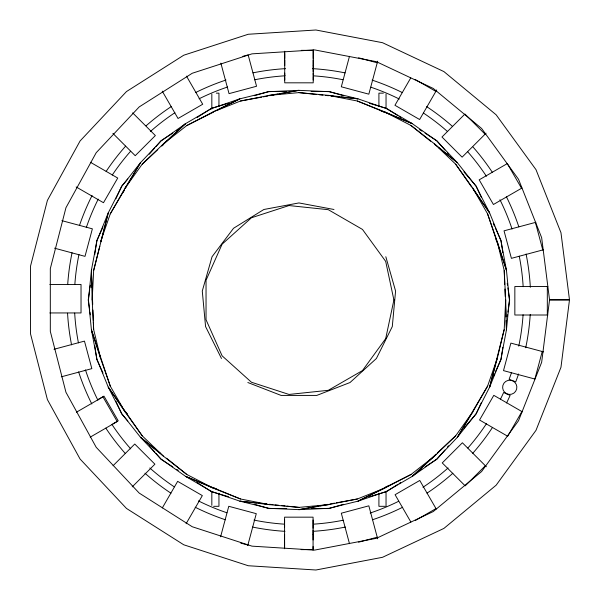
<?xml version="1.0" encoding="UTF-8"?>
<svg xmlns="http://www.w3.org/2000/svg" width="600" height="600" viewBox="0 0 600 600"><rect width="100%" height="100%" fill="white"/><g stroke="black" fill="none" stroke-linecap="round" stroke-linejoin="round"><path stroke-width="0.9" d="M284.587 548.73L284.587 541.5M284.587 539.985L284.587 519.99M284.722 77.483L284.722 82.823L313.215 82.823L313.215 76.59M284.722 75.052L284.722 73.11M284.722 65.648L284.722 53.445M313.072 530.062L313.072 549.63L301.125 549.63M313.072 528.293L313.072 519.99M313.215 75.052L313.215 73.11M313.215 71.692L313.215 65.648M313.215 65.52L313.215 60M313.215 58.485L313.215 50.347L301.267 50.347M547.32 315.007L547.32 286.515M100.552 241.748L110.288 213.847L124.995 188.22L142.2 164.19L163.538 143.745L186.81 125.535L213.045 111.93L240.502 101.01L269.505 95.347L298.935 92.61L328.358 95.347L357.36 101.01L384.825 111.93L411.06 125.535L434.332 143.745L455.67 164.19L472.868 188.22L487.582 213.847L497.317 241.748L504.21 270.487L505.688 300L504.21 329.513L497.317 358.252L487.582 386.153L472.868 411.78L455.67 435.81L434.332 456.255L411.06 474.465L384.825 488.07L357.36 498.99L328.358 504.653L298.935 507.39L269.505 504.653L240.502 498.99L213.045 488.07L186.81 474.465L163.538 456.255L142.2 435.81L124.995 411.78L110.288 386.153L100.552 358.252L93.653 329.513L92.175 300L93.653 270.487L108.233 212.91L121.875 186.21L140.49 162.712L161.1 140.933L185.587 123.637L211.5 108.547L239.873 98.843L268.98 91.672L298.935 90.352L328.89 91.672L357.998 98.843L386.37 108.547L412.275 123.637L436.763 140.933L457.373 162.712L475.995 186.21L489.638 212.91L500.88 240.705L506.445 270.165L509.408 300L506.445 329.835L500.88 359.295L489.638 387.09L475.995 413.79L457.373 437.287L436.763 459.067L412.275 476.362L386.37 491.452L357.998 501.158L328.89 508.327L298.935 509.647L268.98 508.327L239.873 501.158L211.5 491.452L185.587 476.362L161.1 459.067L140.49 437.287L121.875 413.79L108.233 387.09L96.983 359.295L91.418 329.835L88.463 300L91.418 270.165L96.983 240.705L108.233 212.91L100.942 241.695M89.692 289.8L88.23 300L89.692 310.2M89.963 287.94L90.36 285.157M94.762 254.55L96.765 240.638L102.99 227.002M502.838 347.303L501.105 359.362L495.263 372.15M507.24 316.695L507.502 314.843M507.908 312.06L509.64 300L507.908 287.94M93.653 270.487L99.802 246.195M495.555 363.697L489.638 387.09L497.317 358.252M496.013 361.897L504.21 329.513M220.597 536.79L228.765 506.295L256.282 513.668L247.748 545.535M349.485 56.302L341.317 86.79L368.835 94.17L377.67 61.177M542.243 351.51L534.87 379.028L503.505 370.627L510.877 343.11L543.615 351.877M115.837 198.87L121.68 186.083L127.815 179.002M481.252 402.832L476.19 413.918L463.92 428.077M493.32 376.41L494.482 373.853M162.33 507.908L177.66 481.35L202.335 495.6L186.097 523.717M410.73 77.94L394.95 105.278L419.625 119.52L436.695 89.948M521.925 411.57L507.683 436.245L479.558 420.007L493.808 395.34L522.375 411.832M110.288 213.847L124.448 189.877M125.392 188.28L126.802 185.88M127.748 184.282L140.49 162.712L124.995 188.22M471.06 414.12L457.373 437.287L472.868 411.78M472.005 412.522L487.582 386.153M122.955 192.413L124.462 190.08M149.288 154.215L154.815 147.84M156.045 146.422L160.95 140.76L172.778 133.163M444.893 450.037L436.912 459.24L425.092 466.838M447.345 447.202L448.575 445.785M113.07 465.713L134.752 444.03L154.898 464.183L132.21 486.87M486.082 133.185L462.12 157.155L441.975 137.01L464.933 114.045L485.077 134.19M465.855 485.228L485.347 465.735M142.2 164.19L157.792 149.618M161.858 145.815L167.962 140.108M169.32 138.84L185.587 123.637L163.538 143.745M425.16 464.325L412.275 476.362L434.332 456.255M427.192 462.428L436.005 454.185M437.362 452.918L455.67 435.81M161.797 145.98L163.2 144.773M176.715 130.627L178.29 129.615M197.212 117.458L211.403 108.337L228.487 103.32M397.5 484.575L386.46 491.662L369.382 496.68M399.075 483.555L400.65 482.543M419.572 470.385L421.935 468.87M98.565 399.232L103.958 396.12L118.208 420.795L112.808 423.908M76.41 412.215L102.96 396.877L117.21 421.553L90.203 437.145M521.993 188.01L493.425 204.502L479.183 179.835L507.3 163.597L521.543 188.273M415.305 520.53L435.998 508.582M186.81 125.535L213.337 112.192M217.485 110.108L239.873 98.843L213.045 111.93M411.06 474.465L357.998 501.158L384.825 488.07M385.433 487.178L388.815 485.647M254.558 95.662L268.95 91.44L286.755 91.44M343.305 504.338L328.92 508.56L311.115 508.56M242.82 56.325L248.153 54.892L256.553 86.258L229.035 93.63L220.868 63.142M53.977 349.29L84.465 341.115L91.838 368.632L61.35 376.808M535.905 222.285L504.037 230.827L511.41 258.345L543.278 249.81M84.33 370.65L84.96 370.478M358.597 542.19L377.235 537.195M240.502 101.01L261.502 97.177M263.325 96.847L267.892 96.015M269.722 95.685L274.282 94.852M276.112 94.515L277.935 94.185M279.765 93.847L298.935 90.352L269.505 95.347M318.105 506.153L298.935 509.647L328.358 504.653M319.928 505.815L328.147 504.315M329.97 503.985L334.538 503.153M336.368 502.822L357.36 498.99M311.115 91.44L328.92 91.44L343.305 95.662M216.278 93.15L218.947 93.15L218.947 106.267M383.37 93.15L378.915 93.15L378.915 106.267M49.845 284.452L81.03 284.452L81.03 312.945L49.845 312.945M547.838 286.515L514.845 286.515L514.845 315.007L547.838 315.007M213.608 506.31L218.947 506.31L218.947 493.192M385.147 506.31L378.915 506.31L378.915 493.192M286.755 508.56L268.95 508.56L254.558 504.338M298.935 92.61L316.47 94.463M319.237 94.755L322.928 95.145M325.695 95.438L328.462 95.73M331.237 96.023L334.005 96.315M335.85 96.51L339.54 96.9M341.385 97.095L345.075 97.485M346.92 97.672L357.998 98.843L328.358 95.347M256.478 502.905L239.873 501.158L269.505 504.653M258.33 503.1L262.02 503.49M263.865 503.685L266.632 503.978M269.4 504.27L273.09 504.66M274.935 504.855L278.632 505.245M281.4 505.537L285.09 505.928M286.935 506.123L298.935 507.39M333.998 209.49L298.935 202.935L263.873 209.49L233.542 228.27L212.048 256.733L202.282 291.045L205.575 326.565L221.475 358.493M358.597 57.81L377.235 62.805M61.883 220.665L92.377 228.833L84.998 256.358L54.51 248.183M240.78 543.127L247.882 545.033M369.382 103.32L386.46 108.337L397.5 115.425M228.487 496.68L211.403 491.662L197.212 482.543M247.837 382.522L281.1 395.415L316.77 395.415L350.032 382.522L376.395 358.493L392.295 326.565L395.58 291.045L385.822 256.733M357.36 101.01L412.275 123.637L384.825 111.93M240.502 498.99L185.587 476.362L213.045 488.07M380.377 110.498L383.745 112.05M214.118 487.95L217.485 489.502M415.162 79.455L435.855 91.403M90.39 162.262L117.727 178.05L103.485 202.718L76.148 186.938M399.075 116.445L400.65 117.458M419.572 129.615L421.935 131.13M425.092 133.163L436.912 140.76L444.893 149.962M172.778 466.838L160.95 459.24L156.045 453.577M176.715 469.373L178.29 470.385M411.06 125.535L430.597 141.218M434.94 144.705L436.388 145.868M438.555 147.608L457.373 162.712L434.332 143.745M160.755 453.555L140.49 437.287L163.538 456.255M166.545 458.205L186.81 474.465M132.675 112.868L155.363 135.555L135.218 155.7L112.898 133.373M486.353 466.74L462.39 442.77L442.245 462.923L465.202 485.88M447.345 152.797L448.575 154.215M463.92 171.922L476.19 186.083L481.252 197.167M127.815 420.998L121.68 413.918L115.837 401.13M149.288 445.785L154.815 452.16M127.087 413.715L126.015 412.222L127.965 415.388M455.67 164.19L471.592 187.028M473.183 189.308L489.638 212.91L472.868 188.22M122.565 407.647L108.233 387.09L124.995 411.78M123.623 409.17L126.81 413.737M128.4 416.018L142.2 435.81M186.48 76.125L202.71 104.243L178.042 118.493L162.255 91.155M436.252 509.033L419.76 480.465L395.085 494.707L410.873 522.045M493.32 223.59L494.482 226.147M495.263 227.85L501.105 240.638L502.838 252.697M102.99 372.998L96.765 359.362L94.762 345.45M487.582 213.847L506.445 270.165L497.317 241.748M110.288 386.153L91.418 329.835L100.552 358.252M495.998 239.235L496.778 241.905M535.403 222.42L542.775 249.938M377.67 538.822L368.835 505.83L341.317 513.21L349.485 543.697M507.24 283.305L507.502 285.157M89.963 312.06L90.36 314.843M504.21 270.487L504.735 284.392M504.908 289.035L505.192 296.452M505.507 304.8L505.957 316.853M506.1 320.565L506.445 329.835L505.688 300M92.085 287.782L91.418 270.165L92.175 300M92.43 297.06L92.715 304.478M92.925 310.043L93.308 320.243M93.375 322.095L93.653 329.513M386.04 94.088L386.04 108.142M386.04 491.317L386.04 506.31M313.215 49.83L313.215 79.988M313.072 524.28L313.072 517.162L284.587 517.162L284.587 522.502M313.072 524.933L313.072 534.33M313.072 534.457L313.072 539.985M313.072 546.533L313.072 550.148M284.722 51.255L284.722 58.485M284.722 60L284.722 79.988M284.587 524.933L284.587 526.868M284.587 534.33L284.587 548.34M211.83 94.088L211.83 109.08M211.83 491.317L211.83 505.373M523.072 314.775A224.625 224.625 0 0 1 518.768 346.155M511.59 372.36A224.625 224.625 0 0 1 509.085 379.335L515.745 381.855A231.75 231.75 0 0 0 518.558 373.987M500.467 399.202A224.625 224.625 0 0 0 503.632 392.498L510.12 395.43A231.75 231.75 0 0 1 506.55 402.982M486.502 423.6A224.625 224.625 0 0 1 467.873 448.043M448.08 467.97A224.625 224.625 0 0 1 422.963 487.283M398.625 501.293A224.625 224.625 0 0 1 370.185 513.03M343.08 520.245A224.625 224.625 0 0 1 313.455 524.16M284.513 524.168A224.625 224.625 0 0 1 253.95 520.08M226.928 512.775A224.625 224.625 0 0 1 198.442 500.895M174.27 486.855A224.625 224.625 0 0 1 149.812 467.985M130.733 448.882A224.625 224.625 0 0 1 111.885 424.373M97.905 400.222A224.625 224.625 0 0 1 85.455 369.885M78.435 342.877A224.625 224.625 0 0 1 74.685 313.11M74.858 284.288A224.625 224.625 0 0 1 78.953 254.558M86.273 227.655A224.625 224.625 0 0 1 98.243 199.11M112.282 175.028A224.625 224.625 0 0 1 130.613 151.252M150.337 131.55A224.625 224.625 0 0 1 174.9 112.725M199.065 98.797A224.625 224.625 0 0 1 227.655 86.985M254.618 79.785A224.625 224.625 0 0 1 285.278 75.787M313.2 75.825A224.625 224.625 0 0 1 342.907 79.718M370.808 87.18A224.625 224.625 0 0 1 399.315 99.052M423.51 113.085A224.625 224.625 0 0 1 447.24 131.295M467.707 151.762A224.625 224.625 0 0 1 486.405 176.257M499.95 199.748A224.625 224.625 0 0 1 512.062 229.05M519.248 256.178A224.625 224.625 0 0 1 523.162 286.688M530.227 314.49A231.75 231.75 0 0 1 525.713 347.745M492.533 427.38A231.75 231.75 0 0 1 472.732 453.308M452.88 473.228A231.75 231.75 0 0 1 427.013 493.14M402.697 507.225A231.75 231.75 0 0 1 372.525 519.757M345.413 527.04A231.75 231.75 0 0 1 313.913 531.263M284.947 531.33A231.75 231.75 0 0 1 252.495 527.048M225.442 519.787A231.75 231.75 0 0 1 195.18 507.225M170.962 493.215A231.75 231.75 0 0 1 144.975 473.22M125.235 453.42A231.75 231.75 0 0 1 105.825 428.13M91.815 403.972A231.75 231.75 0 0 1 78.615 371.888M71.565 344.865A231.75 231.75 0 0 1 67.56 313.207M67.71 284.37A231.75 231.75 0 0 1 72.052 252.75M79.672 224.94A231.75 231.75 0 0 1 92.07 195.525M106.125 171.42A231.75 231.75 0 0 1 125.618 146.145M146.07 125.812A231.75 231.75 0 0 1 171.45 106.462M195.638 92.543A231.75 231.75 0 0 1 225.998 80.025M252.983 72.847A231.75 231.75 0 0 1 285.54 68.64M312.555 68.648A231.75 231.75 0 0 1 345.067 72.885M372.105 80.1A231.75 231.75 0 0 1 402.382 92.617M426.645 106.613A231.75 231.75 0 0 1 452.618 126.54M473.055 147.06A231.75 231.75 0 0 1 492.345 172.328M506.362 196.642A231.75 231.75 0 0 1 518.835 226.845M526.072 253.995A231.75 231.75 0 0 1 530.332 287.303M549.525 300L541.65 362.317L518.528 420.72L481.605 471.54L433.207 511.582L376.373 538.327L314.67 550.095L251.978 546.15L192.24 526.74L139.2 493.08L96.203 447.293L65.94 392.25L50.318 331.41L50.318 268.59L65.94 207.75L96.203 152.708L139.2 106.92L192.24 73.26L251.978 53.85L314.67 49.905L376.373 61.672L433.207 88.418L481.605 128.46L518.528 179.28L541.65 237.683L549.525 299.715L569.467 299.692L560.97 232.718L536.002 169.672L496.147 114.81L443.895 71.58L382.53 42.705L315.923 30L248.243 34.26L183.743 55.215L126.488 91.552L80.07 140.985L47.4 200.407L30.532 266.093L30.532 333.907L47.4 399.592L80.07 459.015L126.488 508.447L183.743 544.785L248.243 565.74L315.923 570L382.53 557.295L443.895 528.42L496.147 485.19L536.002 430.327L560.97 367.282L569.467 300L549.525 300M393.9 300L385.688 338.625L362.475 370.575L328.282 390.315L289.005 394.447L251.452 382.245L222.105 355.822L206.04 319.748L206.04 280.252L222.105 244.178L251.452 217.755L289.005 205.553L328.282 209.685L362.475 229.425L385.688 261.375L393.9 300M504.705 392.355A7.125 7.125 0 0 0 516.623 389.16A7.125 7.125 0 0 0 507.9 380.438A7.125 7.125 0 0 0 504.705 392.355"/></g></svg>
